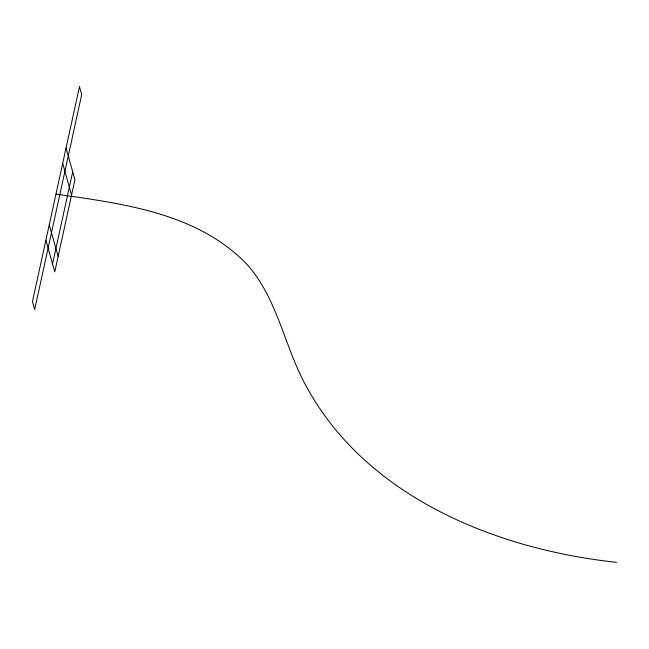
<?xml version="1.0" encoding="UTF-8"?>
<svg xmlns="http://www.w3.org/2000/svg" width="649" height="649" viewBox="0 0 649 649"><rect width="100%" height="100%" fill="white"/><g stroke="black" fill="none" stroke-linecap="round" stroke-linejoin="round"><path stroke-width="0.97" d="M52.553 263.9L72.704 171.782M55.968 194.132C123.059 203.608 199.081 213.205 247.886 265.417C275.922 297.51 283.54 340.709 301.955 378.026C360.179 494.66 493.354 549.086 616.55 562.342M66.044 148.069L74.927 179.684L54.776 271.809L45.884 240.195M62.685 163.426L71.568 195.041M49.243 224.838L58.134 256.452M79.478 86.658L32.45 301.607L34.673 309.508L81.701 94.559L79.478 86.658"/></g></svg>
